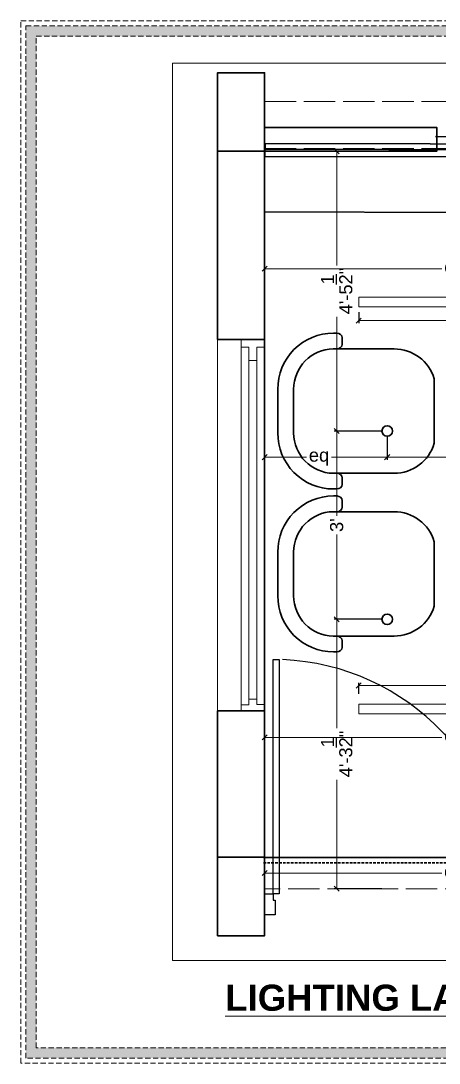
# Model space of a CAD drawing. Header units: millimetres. Extents: x 35877 to 3066687, y -650199 to -40525.
# Drawn here: x 148336.6 to 148416.6, y -179306.1 to -179106.9 of the extents above; entities that cross this region are included whole.
import ezdxf

# ---------------------------------------------------------------- set-up
doc = ezdxf.new("R2010")
doc.units = ezdxf.units.MM
doc.header["$MEASUREMENT"] = 0
doc.header["$PDMODE"] = 35
for name, pattern in [('00 . GROUND FLOOR$0$DASHED', [0.75, 0.5, -0.25]), ('ACAD_ISO02W100', [15, 12, -3]), ('DASHED', [0.75, 0.5, -0.25]), ('DASHEDX2', [1.5, 1, -0.5])]:
    doc.linetypes.add(name, pattern=pattern)
doc.layers.get('Defpoints').update_dxf_attribs({"color": 220})
doc.layers.add('AR DOOR', color=40, linetype='Continuous')
doc.layers.add('AR ELE-5', color=134, linetype='Continuous')
for name, color, linetype, lineweight in [('COLUMN', 1, 'Continuous', 30), ('DIM.', 250, 'Continuous', 13), ('dim05', 1, 'Continuous', 13), ('Dimension', 10, 'DASHEDX2', 20), ('FURNITURE', 32, 'Continuous', 9), ('furniture dimensions', 1, 'DASHED', 0), ('GDR_FLOATING COLUMN', 3, 'Continuous', 18), ('GROUND FLOOR', 7, 'Continuous', 9), ('GROUND FLOOR  ( PLINE )', 251, 'Continuous', 30), ('GROUND FLOOR ( DW_RAIL )', 7, 'Continuous', 9), ('Labelling', 1, 'Continuous', 25), ('wall', 7, 'Continuous', 30)]:
    doc.layers.add(name, color=color, linetype=linetype, lineweight=lineweight)
doc.styles.add('Arial', font='arial.ttf')
doc.styles.get("Standard").update_dxf_attribs({"font": 'arial.ttf', "height": 6})
doc.dimstyles.new('ISO-25', dxfattribs={"dimtxt": 2.5, "dimasz": 1, "dimexe": 0.5, "dimexo": 1, "dimtad": 0, "dimdec": 1, "dimlunit": 4, "dimtxsty": 'Standard', "dimblk": 'OBLIQUE', "dimcen": 2.5, "dimclrd": 1, "dimclre": 1, "dimclrt": 5, "dimadec": 0, "dimazin": 0, "dimtfac": 1, "dimtdec": 1, "dimtmove": 0, "dimatfit": 3, "dimfxl": 1, "dimlwd": -1, "dimarcsym": 0})

# ---------------------------------------------------------------- blocks, each defined once
blk = doc.blocks.new('*U20')
for points in [[(0, 0), (0, 1120), (30, 1120), (30, 0)], [(-40, 0), (0, 0), (0, -30), (10, -30), (10, -100), (-40, -100)], [(1160, 0), (1120, 0), (1120, -30), (1110, -30), (1110, -100), (1160, -100)]]:
    blk.add_lwpolyline(points, close=True)
at = {"layer": 'AR ELE-5', "linetype": 'ByBlock', "ltscale": 15}
blk.add_arc((-1.6, -0.7), 1121.6, 0.0347, 87.627, dxfattribs=at)
blk = doc.blocks.new('_Oblique')
at = {"layer": 'wall', "color": 0, "lineweight": -2}
blk.add_line((-0.5, -0.5), (0.5, 0.5), dxfattribs=at)
blk = doc.blocks.new('*D389')
at = {"layer": 'Defpoints', "color": 0, "lineweight": 0, "transparency": 16777216}
for p in [(148383.2, -179154.25), (148383.2, -179159.68, 0.05), (148455.75, -179159.68, 0.05)]:
    blk.add_point(p, dxfattribs=at)
at = {"layer": 'dim05', "color": 1, "linetype": 'Continuous', "lineweight": -2, "transparency": 16777216}
for p, q in [((148383.2, -179158.68), (148383.2, -179153.75)), ((148455.75, -179158.68), (148455.75, -179153.75))]:
    blk.add_line(p, q, dxfattribs=at)
at = {"layer": 'dim05', "color": 1, "linetype": 'Continuous', "transparency": 16777216}
for p, q in [((148383.2, -179154.25), (148417.1, -179154.25)), ((148455.75, -179154.25), (148421.86, -179154.25))]:
    blk.add_line(p, q, dxfattribs=at)
at = {"layer": 'dim05', "color": 1, "transparency": 16777216, "rotation": 180}
blk.add_blockref('_Oblique', (148383.2, -179154.25), dxfattribs=at)
at = {"layer": 'dim05', "color": 1, "transparency": 16777216}
blk.add_blockref('_Oblique', (148455.75, -179154.25), dxfattribs=at)
at = {"layer": 'dim05', "color": 5, "lineweight": 25, "transparency": 16777216, "insert": (148419.48, -179154.25), "char_height": 2.5, "attachment_point": 5, "style": 'Arial'}
blk.add_mtext('eq', dxfattribs=at)
blk = doc.blocks.new('*D391')
at = {"layer": 'Defpoints', "color": 0, "lineweight": 0, "transparency": 16777216}
for p in [(148401.18, -179161.56, 0.05), (148510.33, -179161.56, 0.05), (148510.33, -179164.18)]:
    blk.add_point(p, dxfattribs=at)
at = {"layer": 'dim05', "color": 1, "linetype": 'Continuous', "lineweight": -2, "transparency": 16777216}
for p, q in [((148401.18, -179162.56), (148401.18, -179164.68)), ((148510.33, -179162.56), (148510.33, -179164.68))]:
    blk.add_line(p, q, dxfattribs=at)
at = {"layer": 'dim05', "color": 1, "linetype": 'Continuous', "transparency": 16777216}
for p, q in [((148401.18, -179164.18), (148451.81, -179164.18)), ((148510.33, -179164.18), (148459.7, -179164.18))]:
    blk.add_line(p, q, dxfattribs=at)
at = {"layer": 'dim05', "color": 1, "transparency": 16777216, "rotation": 180}
blk.add_blockref('_Oblique', (148401.18, -179164.18), dxfattribs=at)
at = {"layer": 'dim05', "color": 1, "transparency": 16777216}
blk.add_blockref('_Oblique', (148510.33, -179164.18), dxfattribs=at)
at = {"layer": 'dim05', "color": 5, "lineweight": 25, "transparency": 16777216, "insert": (148455.75, -179164.18), "char_height": 2.5, "attachment_point": 5, "style": 'Arial'}
blk.add_mtext('9\'-1"', dxfattribs=at)
blk = doc.blocks.new('*D392')
at = {"layer": 'Defpoints', "color": 0, "lineweight": 0, "transparency": 16777216}
for p in [(148383.2, -179238.42, 0.05), (148455.75, -179238.42, 0.05), (148383.2, -179243.85)]:
    blk.add_point(p, dxfattribs=at)
at = {"layer": 'dim05', "color": 1, "linetype": 'Continuous', "lineweight": -2, "transparency": 16777216}
for p, q in [((148383.2, -179239.42), (148383.2, -179244.35)), ((148455.75, -179239.42), (148455.75, -179244.35))]:
    blk.add_line(p, q, dxfattribs=at)
at = {"layer": 'dim05', "color": 1, "linetype": 'Continuous', "transparency": 16777216}
for p, q in [((148383.2, -179243.85), (148417.1, -179243.85)), ((148455.75, -179243.85), (148421.86, -179243.85))]:
    blk.add_line(p, q, dxfattribs=at)
at = {"layer": 'dim05', "color": 1, "transparency": 16777216, "rotation": 180}
blk.add_blockref('_Oblique', (148383.2, -179243.85), dxfattribs=at)
at = {"layer": 'dim05', "color": 1, "transparency": 16777216}
blk.add_blockref('_Oblique', (148455.75, -179243.85), dxfattribs=at)
at = {"layer": 'dim05', "color": 5, "lineweight": 25, "transparency": 16777216, "insert": (148419.48, -179243.85), "char_height": 2.5, "attachment_point": 5, "style": 'Arial'}
blk.add_mtext('eq', dxfattribs=at)
blk = doc.blocks.new('*D394')
at = {"layer": 'Defpoints', "color": 0, "lineweight": 0, "transparency": 16777216}
for p in [(148510.33, -179233.92), (148401.18, -179236.54, 0.05), (148510.33, -179236.54, 0.05)]:
    blk.add_point(p, dxfattribs=at)
at = {"layer": 'dim05', "color": 1, "linetype": 'Continuous', "lineweight": -2, "transparency": 16777216}
for p, q in [((148401.18, -179235.54), (148401.18, -179233.42)), ((148510.33, -179235.54), (148510.33, -179233.42))]:
    blk.add_line(p, q, dxfattribs=at)
at = {"layer": 'dim05', "color": 1, "linetype": 'Continuous', "transparency": 16777216}
for p, q in [((148401.18, -179233.92), (148451.81, -179233.92)), ((148510.33, -179233.92), (148459.7, -179233.92))]:
    blk.add_line(p, q, dxfattribs=at)
at = {"layer": 'dim05', "color": 1, "transparency": 16777216, "rotation": 180}
blk.add_blockref('_Oblique', (148401.18, -179233.92), dxfattribs=at)
at = {"layer": 'dim05', "color": 1, "transparency": 16777216}
blk.add_blockref('_Oblique', (148510.33, -179233.92), dxfattribs=at)
at = {"layer": 'dim05', "color": 5, "lineweight": 25, "transparency": 16777216, "insert": (148455.75, -179233.92), "char_height": 2.5, "attachment_point": 5, "style": 'Arial'}
blk.add_mtext('9\'-1"', dxfattribs=at)
blk = doc.blocks.new('*D395')
at = {"layer": 'Defpoints', "color": 0, "lineweight": 0, "transparency": 16777216}
for p in [(148406.63, -179221.28, 0.05), (148396.98, -179272.78), (148406.63, -179272.78, 0.05)]:
    blk.add_point(p, dxfattribs=at)
at = {"layer": 'dim05', "color": 1, "linetype": 'Continuous', "lineweight": -2, "transparency": 16777216}
for p, q in [((148405.63, -179221.28), (148396.48, -179221.28)), ((148405.63, -179272.78), (148396.48, -179272.78))]:
    blk.add_line(p, q, dxfattribs=at)
at = {"layer": 'dim05', "color": 1, "linetype": 'Continuous', "transparency": 16777216}
for p, q in [((148396.98, -179221.28), (148396.98, -179242.12)), ((148396.98, -179272.78), (148396.98, -179251.94))]:
    blk.add_line(p, q, dxfattribs=at)
at = {"layer": 'dim05', "color": 1, "transparency": 16777216}
for p, rotation in [((148396.98, -179221.28), 90), ((148396.98, -179272.78), 270)]:
    blk.add_blockref('_Oblique', p, dxfattribs=dict(at, rotation=rotation))
at = {"layer": 'dim05', "color": 5, "lineweight": 25, "transparency": 16777216, "insert": (148396.98, -179247.03), "char_height": 2.5, "attachment_point": 5, "rotation": 90, "style": 'Arial'}
blk.add_mtext('4\'-3{\\H1x;\\S1/2;}"', dxfattribs=at)
blk = doc.blocks.new('*D396')
at = {"layer": 'Defpoints', "color": 0, "lineweight": 0, "transparency": 16777216}
for p in [(148396.98, -179185.28), (148406.63, -179185.28, 0.05), (148406.63, -179221.28, 0.05)]:
    blk.add_point(p, dxfattribs=at)
at = {"layer": 'dim05', "color": 1, "linetype": 'Continuous', "lineweight": -2, "transparency": 16777216}
for p, q in [((148405.63, -179185.28), (148396.48, -179185.28)), ((148405.63, -179221.28), (148396.48, -179221.28))]:
    blk.add_line(p, q, dxfattribs=at)
at = {"layer": 'dim05', "color": 1, "linetype": 'Continuous', "transparency": 16777216}
for p, q in [((148396.98, -179185.28), (148396.98, -179201.51)), ((148396.98, -179221.28), (148396.98, -179205.06))]:
    blk.add_line(p, q, dxfattribs=at)
at = {"layer": 'dim05', "color": 1, "transparency": 16777216}
for p, rotation in [((148396.98, -179185.28), 90), ((148396.98, -179221.28), 270)]:
    blk.add_blockref('_Oblique', p, dxfattribs=dict(at, rotation=rotation))
at = {"layer": 'dim05', "color": 5, "lineweight": 25, "transparency": 16777216, "insert": (148396.98, -179203.28), "char_height": 2.5, "attachment_point": 5, "rotation": 90, "style": 'Arial'}
blk.add_mtext("3'", dxfattribs=at)
blk = doc.blocks.new('*D397')
at = {"layer": 'Defpoints', "color": 0, "lineweight": 0, "transparency": 16777216}
for p in [(148396.98, -179131.78), (148406.63, -179131.78, 0.05), (148406.63, -179185.28, 0.05)]:
    blk.add_point(p, dxfattribs=at)
at = {"layer": 'dim05', "color": 1, "linetype": 'Continuous', "lineweight": -2, "transparency": 16777216}
for p, q in [((148405.63, -179131.78), (148396.48, -179131.78)), ((148405.63, -179185.28), (148396.48, -179185.28))]:
    blk.add_line(p, q, dxfattribs=at)
at = {"layer": 'dim05', "color": 1, "linetype": 'Continuous', "transparency": 16777216}
for p, q in [((148396.98, -179131.78), (148396.98, -179153.62)), ((148396.98, -179185.28), (148396.98, -179163.44))]:
    blk.add_line(p, q, dxfattribs=at)
at = {"layer": 'dim05', "color": 1, "transparency": 16777216}
for p, rotation in [((148396.98, -179131.78), 90), ((148396.98, -179185.28), 270)]:
    blk.add_blockref('_Oblique', p, dxfattribs=dict(at, rotation=rotation))
at = {"layer": 'dim05', "color": 5, "lineweight": 25, "transparency": 16777216, "insert": (148396.98, -179158.53), "char_height": 2.5, "attachment_point": 5, "rotation": 90, "style": 'Arial'}
blk.add_mtext('4\'-5{\\H1x;\\S1/2;}"', dxfattribs=at)
blk = doc.blocks.new('*D401')
at = {"layer": 'Defpoints', "color": 0, "lineweight": 0, "transparency": 16777216}
for p in [(148383.2, -179184.81, 0.05), (148406.63, -179185.28, 0.05), (148406.63, -179190.27)]:
    blk.add_point(p, dxfattribs=at)
at = {"layer": 'dim05', "color": 1, "linetype": 'Continuous', "lineweight": -2, "transparency": 16777216}
for p, q in [((148383.2, -179185.81), (148383.2, -179190.77)), ((148406.63, -179186.28), (148406.63, -179190.77))]:
    blk.add_line(p, q, dxfattribs=at)
at = {"layer": 'dim05', "color": 1, "linetype": 'Continuous', "transparency": 16777216}
for p, q in [((148383.2, -179190.27), (148391.22, -179190.27)), ((148406.63, -179190.27), (148395.98, -179190.27))]:
    blk.add_line(p, q, dxfattribs=at)
at = {"layer": 'dim05', "color": 1, "transparency": 16777216, "rotation": 180}
blk.add_blockref('_Oblique', (148383.2, -179190.27), dxfattribs=at)
at = {"layer": 'dim05', "color": 1, "transparency": 16777216}
blk.add_blockref('_Oblique', (148406.63, -179190.27), dxfattribs=at)
at = {"layer": 'dim05', "color": 5, "lineweight": 25, "transparency": 16777216, "insert": (148393.6, -179190.27), "char_height": 2.5, "attachment_point": 5, "style": 'Arial'}
blk.add_mtext('eq', dxfattribs=at)
blk = doc.blocks.new('*D402')
at = {"layer": 'Defpoints', "color": 0, "lineweight": 0, "transparency": 16777216}
for p in [(148406.63, -179185.28, 0.05), (148504.88, -179185.28, 0.05), (148504.88, -179190.27)]:
    blk.add_point(p, dxfattribs=at)
at = {"layer": 'dim05', "color": 1, "linetype": 'Continuous', "lineweight": -2, "transparency": 16777216}
for p, q in [((148406.63, -179186.28), (148406.63, -179190.77)), ((148504.88, -179186.28), (148504.88, -179190.77))]:
    blk.add_line(p, q, dxfattribs=at)
at = {"layer": 'dim05', "color": 1, "linetype": 'Continuous', "transparency": 16777216}
for p, q in [((148406.63, -179190.27), (148451.81, -179190.27)), ((148504.88, -179190.27), (148459.7, -179190.27))]:
    blk.add_line(p, q, dxfattribs=at)
at = {"layer": 'dim05', "color": 1, "transparency": 16777216, "rotation": 180}
blk.add_blockref('_Oblique', (148406.63, -179190.27), dxfattribs=at)
at = {"layer": 'dim05', "color": 1, "transparency": 16777216}
blk.add_blockref('_Oblique', (148504.88, -179190.27), dxfattribs=at)
at = {"layer": 'dim05', "color": 5, "lineweight": 25, "transparency": 16777216, "insert": (148455.75, -179190.27), "char_height": 2.5, "attachment_point": 5, "style": 'Arial'}
blk.add_mtext('8\'-2"', dxfattribs=at)
blk = doc.blocks.new('*D407')
at = {"layer": 'Defpoints', "color": 0, "lineweight": 0, "transparency": 16777216}
for p in [(148383.2, -179267.83, 0.05), (148455.7, -179266.82, 0.05), (148383.2, -179269.78)]:
    blk.add_point(p, dxfattribs=at)
at = {"layer": 'dim05', "color": 1, "linetype": 'Continuous', "lineweight": -2, "transparency": 16777216}
for p, q in [((148455.7, -179267.82), (148455.7, -179270.28)), ((148383.2, -179268.83), (148383.2, -179270.28))]:
    blk.add_line(p, q, dxfattribs=at)
at = {"layer": 'dim05', "color": 1, "linetype": 'Continuous', "transparency": 16777216}
for p, q in [((148383.2, -179269.78), (148417.07, -179269.78)), ((148455.7, -179269.78), (148421.83, -179269.78))]:
    blk.add_line(p, q, dxfattribs=at)
at = {"layer": 'dim05', "color": 1, "transparency": 16777216, "rotation": 180}
blk.add_blockref('_Oblique', (148383.2, -179269.78), dxfattribs=at)
at = {"layer": 'dim05', "color": 1, "transparency": 16777216}
blk.add_blockref('_Oblique', (148455.7, -179269.78), dxfattribs=at)
at = {"layer": 'dim05', "color": 5, "lineweight": 25, "transparency": 16777216, "insert": (148419.45, -179269.78), "char_height": 2.5, "attachment_point": 5, "style": 'Arial'}
blk.add_mtext('eq', dxfattribs=at)

msp = doc.modelspace()

# ---------------------------------------------------------------- hatches: boundary and pattern name
at = {"layer": 'Dimension', "true_color": 0xd39e00, "transparency": 33554687}
h = msp.add_hatch(color=42, dxfattribs=at)
h.paths.add_polyline_path([(148337.5793, -179107.8542), (148337.5793, -179305.1451), (148617.8717, -179305.1451), (148617.8717, -179107.8542)])
h.paths.add_polyline_path([(148339.5465, -179109.8214), (148615.9046, -179109.8214), (148615.9046, -179303.178), (148339.5465, -179303.178)], flags=16)

# ---------------------------------------------------------------- linework, layer by layer
at = {"layer": 'COLUMN', "transparency": 33554687, "elevation": 0.0495}
for points in [[(148374.2021, -179116.7814), (148383.2021, -179116.7814), (148383.2021, -179131.7814), (148374.2021, -179131.7814)], [(148374.2021, -179266.7814), (148383.2021, -179266.7814), (148383.2021, -179281.7814), (148374.2021, -179281.7814)]]:
    msp.add_lwpolyline(points, close=True, dxfattribs=at)
at = {"layer": 'Dimension', "color": 42, "true_color": 0xd39e00, "transparency": 33554687, "elevation": 0.2925}
for points in [[(148336.5958, -179106.8707), (148618.8553, -179106.8707), (148618.8553, -179306.1287), (148336.5958, -179306.1287)], [(148337.5793, -179107.8542), (148617.8717, -179107.8542), (148617.8717, -179305.1451), (148337.5793, -179305.1451)], [(148339.5465, -179109.8214), (148615.9046, -179109.8214), (148615.9046, -179303.178), (148339.5465, -179303.178)]]:
    msp.add_lwpolyline(points, close=True, dxfattribs=at)
at = {"layer": 'FURNITURE', "color": 9, "lineweight": 30, "true_color": 0xc7c8ca, "transparency": 33554687}
for p, q in [((148383.2878, -179143.407, 0.0495), (148476.835, -179143.6395, 0.0495)), ((148382.9695, -179266.8322, 0.0495), (148528.2016, -179266.7652, 0.0495)), ((148383.2047, -179272.7814, 0.0495), (148383.2021, -179266.7987, 0.0495))]:
    msp.add_line(p, q, dxfattribs=at)
at = {"layer": 'FURNITURE', "color": 9, "lineweight": 30, "true_color": 0xc7c8ca, "transparency": 16777216}
for p, q in [((148396.3502, -179166.5797, 2.255), (148397.0525, -179166.5797, 2.255)), ((148398.0525, -179168.7039, 2.255), (148398.0525, -179167.4556, 2.255)), ((148396.3502, -179169.5797, 2.255), (148397.0525, -179169.5797, 2.255)), ((148407.9639, -179169.5797, 1.3684), (148397.0525, -179169.5797, 2.255)), ((148415.631, -179175.3129, 0.0093), (148415.631, -179187.6326, 0.0093)), ((148385.7389, -179177.0873, -1.3629), (148385.7389, -179185.8582, 1.462)), ((148388.7389, -179177.2958, -5.565), (148388.7389, -179185.6497, -2.9092)), ((148396.3502, -179193.3658, 0.8959), (148397.0525, -179193.3658, 0.8959)), ((148407.9639, -179193.3658, 1.3684), (148397.0525, -179193.3658, 2.255)), ((148398.0525, -179194.2416, 2.255), (148398.0525, -179195.4899, 2.255)), ((148396.3502, -179196.3658, 0.8959), (148397.0525, -179196.3658, 0.8959)), ((148396.3502, -179197.7058, 2.255), (148397.0525, -179197.7058, 2.255)), ((148398.0525, -179199.8299, 2.255), (148398.0525, -179198.5816, 2.255)), ((148396.3502, -179200.7058, 2.255), (148397.0525, -179200.7058, 2.255)), ((148407.9639, -179200.7058, 1.3684), (148397.0525, -179200.7058, 2.255)), ((148415.631, -179206.439, 0.0093), (148415.631, -179218.7586, 0.0093)), ((148385.7389, -179208.2134, -1.3629), (148385.7389, -179216.9842, 1.462)), ((148388.7389, -179208.4218, -5.565), (148388.7389, -179216.7758, -2.9092)), ((148396.3502, -179224.4918, 0.8959), (148397.0525, -179224.4918, 0.8959)), ((148407.9639, -179224.4918, 1.3684), (148397.0525, -179224.4918, 2.255)), ((148398.0525, -179225.3677, 2.255), (148398.0525, -179226.616, 2.255)), ((148396.3502, -179227.4918, 0.8959), (148397.0525, -179227.4918, 0.8959))]:
    msp.add_line(p, q, dxfattribs=at)
at = {"layer": 'FURNITURE', "color": 18, "lineweight": 0, "true_color": 0x000000, "transparency": 33554687, "elevation": 0.0549}
msp.add_lwpolyline([(148365.6081, -179114.9422), (148553.9889, -179114.9422), (148553.9889, -179286.4852), (148365.6081, -179286.4852)], close=True, dxfattribs=at)
at = {"layer": 'FURNITURE', "color": 9, "lineweight": 30, "true_color": 0xc7c8ca, "transparency": 33554687, "elevation": 0.0495}
msp.add_lwpolyline([(148415.8585, -179128.9908), (148477.874, -179129.1499), (148477.8624, -179131.6499), (148415.8469, -179131.4908), (148415.8469, -179131.4897)], dxfattribs=at)
msp.add_lwpolyline([(148383.3215, -179130.3308), (148477.866, -179130.5409), (148477.866, -179131.6421), (148383.3189, -179131.4068)], close=True, dxfattribs=at)
at = {"layer": 'FURNITURE', "color": 9, "lineweight": 25, "true_color": 0xc7c8ca, "transparency": 33554687, "elevation": 0.0495}
msp.add_lwpolyline([(148383.3252, -179131.4057), (148477.8624, -179131.6499), (148477.8624, -179132.8941), (148383.3214, -179132.8941)], close=True, dxfattribs=at)
at = {"layer": 'FURNITURE', "color": 1, "lineweight": 0, "transparency": 33554687}
for points, elevation in [([(148401.1835, -179159.681), (148510.3263, -179159.681), (148510.3263, -179161.5566), (148401.1835, -179161.5566)], 0.0495), ([(148401.1835, -179239.3712), (148510.3263, -179239.3712), (148510.3263, -179237.4957), (148401.1835, -179237.4957)], 0.0549)]:
    msp.add_lwpolyline(points, close=True, dxfattribs=dict(at, elevation=elevation))
at = {"layer": 'FURNITURE', "color": 240, "lineweight": 30, "true_color": 0xed1f24, "transparency": 33554687}
for centre in [(148406.6345, -179185.2814, 0.0495), (148406.6345, -179221.2814, 0.0495)]:
    msp.add_circle(centre, 1, dxfattribs=at)
at = {"layer": 'FURNITURE', "color": 9, "lineweight": 30, "true_color": 0xc7c8ca, "transparency": 16777216}
for centre, radius, start, end in [((148396.3502, -179177.1915, 0.8959), 10.6118, 90, 180.562696), ((148397.0525, -179167.5885, 0.8959), 1.0088, 7.573003, 90), ((148397.0525, -179168.5709, 0.8959), 1.0088, 270, 352.426997), ((148396.4558, -179177.2958, 0.8959), 7.7169, 90.900455, 180), ((148407.9439, -179177.5997, 1.3684), 8.02, 16.566668, 89.857319), ((148396.3502, -179185.754, 0.8959), 10.6118, 179.437304, 270), ((148396.4558, -179185.6497, 0.8959), 7.7169, 180, 269.099545), ((148407.9439, -179185.3458, 1.3684), 8.02, 270.142681, 343.433332), ((148397.0525, -179194.3746, 0.8959), 1.0088, 7.573003, 90), ((148397.0525, -179195.357, 0.8959), 1.0088, 270, 352.426997), ((148396.3502, -179208.3176, 0.8959), 10.6118, 90, 180.562696), ((148397.0525, -179198.7146, 0.8959), 1.0088, 7.573003, 90), ((148396.4558, -179208.4218, 0.8959), 7.7169, 90.900455, 180), ((148397.0525, -179199.697, 0.8959), 1.0088, 270, 352.426997), ((148407.9439, -179208.7257, 1.3684), 8.02, 16.566668, 89.857319), ((148396.3502, -179216.88, 0.8959), 10.6118, 179.437304, 270), ((148396.4558, -179216.7758, 0.8959), 7.7169, 180, 269.099545), ((148407.9439, -179216.4719, 1.3684), 8.02, 270.142681, 343.433332), ((148397.0525, -179225.5006, 0.8959), 1.0088, 7.573003, 90), ((148397.0525, -179226.483, 0.8959), 1.0088, 270, 352.426997)]:
    msp.add_arc(centre, radius, start, end, dxfattribs=at)
at = {"layer": 'furniture dimensions', "color": 9, "linetype": 'Continuous', "lineweight": 30, "true_color": 0xc7c8ca, "transparency": 33554687}
msp.add_line((148383.2021, -179266.8199, 0.0495), (148383.2021, -179131.2814, 0.0495), dxfattribs=at)
at = {"layer": 'GDR_FLOATING COLUMN', "color": 9, "linetype": '00 . GROUND FLOOR$0$DASHED', "lineweight": 30, "true_color": 0xc7c8ca, "transparency": 33554687}
msp.add_line((148382.9699, -179267.8322, 0.0495), (148528.2005, -179267.7652, 0.0495), dxfattribs=at)
at = {"layer": 'GROUND FLOOR', "transparency": 33554687}
for p, q in [((148416.1455, -179127.2814, 0.0495), (148383.2021, -179127.2814, 0.0495)), ((148416.1455, -179127.2814, 0.0495), (148416.1455, -179131.7814, 0.0495)), ((148383.2021, -179131.7814, 0.0495), (148383.2021, -179281.7814, 0.0495)), ((148416.1455, -179131.7814, 0.0495), (148383.2021, -179131.7814, 0.0495)), ((148383.2021, -179131.7814, 0.0495), (148383.2021, -179281.7814, 0.0495)), ((148374.2021, -179167.7814, 0.0495), (148374.2021, -179238.7814, 0.0495)), ((148383.2021, -179167.7814, 0.0495), (148374.2021, -179167.7814, 0.0495)), ((148383.2021, -179238.7814, 0.0495), (148374.2021, -179238.7814, 0.0495))]:
    msp.add_line(p, q, dxfattribs=at)
at = {"layer": 'GROUND FLOOR  ( PLINE )', "transparency": 33554687, "elevation": 0.0495}
for points in [[(148383.2021, -179131.7814), (148416.1455, -179131.7814), (148416.1455, -179127.2814), (148383.2021, -179127.2814), (148383.2021, -179116.7814), (148374.2021, -179116.7814), (148374.2021, -179167.7814), (148383.2021, -179167.7814)], [(148383.2021, -179238.7814), (148374.2021, -179238.7814), (148374.2021, -179281.7814), (148383.2021, -179281.7814)]]:
    msp.add_lwpolyline(points, close=True, dxfattribs=at)
at = {"layer": 'GROUND FLOOR ( DW_RAIL )', "transparency": 33554687, "elevation": 0.0495}
msp.add_lwpolyline([(148383.2021, -179238.7814), (148383.2021, -179237.5836), (148381.7021, -179237.5836), (148381.7021, -179236.5176), (148380.2021, -179236.5176), (148380.2021, -179171.7814), (148381.7021, -179171.7814), (148381.7021, -179169.2814), (148383.2021, -179169.2814), (148383.2021, -179167.7814), (148378.7021, -179167.7814), (148378.7021, -179169.2814), (148380.2021, -179169.2814), (148380.2021, -179171.7814), (148381.7021, -179171.7814), (148381.7021, -179236.5176), (148380.2021, -179236.5176), (148380.2021, -179237.6529), (148378.7021, -179237.6529), (148378.7021, -179238.7814), (148383.2021, -179238.7814), (148383.2021, -179167.7814), (148378.7021, -179167.7814), (148378.7021, -179238.7814)], close=True, dxfattribs=at)
at = {"layer": 'Labelling', "color": 251, "linetype": 'ACAD_ISO02W100', "lineweight": 0, "ltscale": 0.5, "true_color": 0x636466, "transparency": 33554687}
for p, q in [((148383.2021, -179122.2814, 0.0495), (148528.3196, -179122.2814, 0.0495)), ((148383.2021, -179131.2814, 0.0495), (148528.2021, -179131.2814, 0.0495)), ((148383.2021, -179131.2814, 0.0495), (148528.2021, -179131.2814, 0.0495)), ((148431.2021, -179272.7814, 0.0495), (148383.2021, -179272.7814, 0.0495))]:
    msp.add_line(p, q, dxfattribs=at)

# ---------------------------------------------------------------- block references
at = {"layer": 'AR DOOR', "linetype": 'ByBlock', "lineweight": -2, "transparency": 33554687, "extrusion": (0, 0, -1), "xscale": -0.04000000000002399, "yscale": 0.04000000000002399, "zscale": -0.04000000000002399}
msp.add_blockref('*U20', (-148384.8021, -179273.7814, -0.0495), dxfattribs=at)

# ---------------------------------------------------------------- texts
at = {"layer": 'DIM.', "color": 1, "transparency": 33554687, "insert": (148375.6717, -179291.1184, 0.3618), "char_height": 5, "attachment_point": 1}
msp.add_mtext_dynamic_manual_height_columns('{\\fArial|b1|i0|c0|p34;\\LLIGHTING LAYOUT}', width=111.558836, gutter_width=1, heights=[0], dxfattribs=at)

# ---------------------------------------------------------------- dimensions: what is measured, and where the dimension line sits
at = {"layer": 'dim05', "color": 27, "lineweight": 25, "true_color": 0x7d5120, "transparency": 33554687}
for base, p1, p2, picture, middle in [((148396.9847, -179131.7814), (148406.6345, -179185.2814, 0.0495), (148406.6345, -179131.7814, 0.0495), '*D397', (148396.9847, -179158.5314)), ((148396.9847, -179185.2814), (148406.6345, -179221.2814, 0.0495), (148406.6345, -179185.2814, 0.0495), '*D396', (148396.9847, -179203.2814)), ((148396.9847, -179272.7814), (148406.6345, -179221.2814, 0.0495), (148406.6345, -179272.7814, 0.0495), '*D395', (148396.9847, -179247.0314))]:
    dim = msp.add_linear_dim(base=base, p1=p1, p2=p2, angle=90, dimstyle='ISO-25', override={"dimtxsty": 'Arial'}, dxfattribs=at)
    dim.commit()
    dim.dimension.update_dxf_attribs({"geometry": picture, "text_midpoint": middle})
for base, p1, p2, picture, middle in [((148383.2021, -179154.2465), (148455.7549, -179159.681, 0.0495), (148383.2021, -179159.681, 0.0495), '*D389', (148419.4785, -179154.2465)), ((148383.2021, -179243.8548), (148455.7549, -179238.4203, 0.0495), (148383.2021, -179238.4203, 0.0495), '*D392', (148419.4785, -179243.8548)), ((148383.2026, -179269.7814), (148455.7021, -179266.8199, 0.0495), (148383.2026, -179267.8321, 0.0495), '*D407', (148419.4523, -179269.7814))]:
    dim = msp.add_linear_dim(base=base, p1=p1, p2=p2, text='eq', dimstyle='ISO-25', override={"dimtxsty": 'Arial'}, dxfattribs=at)
    dim.commit()
    dim.dimension.update_dxf_attribs({"geometry": picture, "text_midpoint": middle})
for base, p1, p2, picture, middle in [((148510.3263, -179164.1836), (148401.1835, -179161.5566, 0.0495), (148510.3263, -179161.5566, 0.0495), '*D391', (148455.7549, -179164.1836)), ((148504.8752, -179190.2661), (148406.6345, -179185.2814, 0.0495), (148504.8752, -179185.2814, 0.0495), '*D402', (148455.7549, -179190.2661)), ((148510.3263, -179233.9177), (148401.1835, -179236.5447, 0.0495), (148510.3263, -179236.5447, 0.0495), '*D394', (148455.7549, -179233.9177))]:
    dim = msp.add_linear_dim(base=base, p1=p1, p2=p2, dimstyle='ISO-25', override={"dimtxsty": 'Arial'}, dxfattribs=at)
    dim.commit()
    dim.dimension.update_dxf_attribs({"geometry": picture, "text_midpoint": middle})
dim = msp.add_linear_dim(base=(148406.6345, -179190.2661), p1=(148383.2021, -179184.8144, 0.0495), p2=(148406.6345, -179185.2814, 0.0495), text='eq', dimstyle='ISO-25', override={"dimtxsty": 'Arial'}, dxfattribs=at)
dim.commit()
dim.dimension.update_dxf_attribs({"geometry": '*D401', "text_midpoint": (148393.6014, -179190.2661), "dimtype": 160})

doc.saveas('drawing.dxf')
